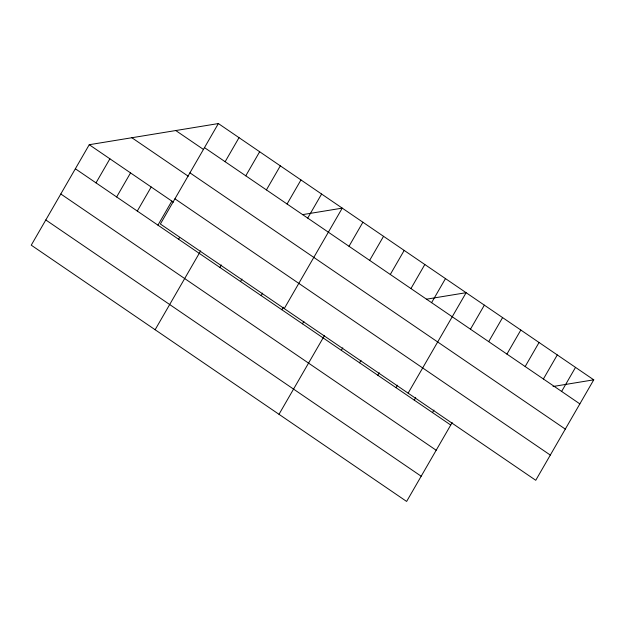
<?xml version="1.0" encoding="UTF-8"?>
<svg xmlns="http://www.w3.org/2000/svg" width="625" height="625" viewBox="0 0 625 625"><rect width="100%" height="100%" fill="white"/><g stroke="black" fill="none" stroke-linecap="round" stroke-linejoin="round"><path stroke-width="0.94" d="M218.375 123.562L160.375 224.023L535.75 480.289L593.75 379.828L218.375 123.562L89.25 144.711L31.25 245.172L406.625 501.438L452.172 422.547M96.008 182.867L109.898 158.805M116.648 196.961L130.539 172.898M137.297 211.055L151.188 187M157.945 225.148L171.836 201.094M178.586 239.242L179.547 237.586M225.133 161.719L239.023 137.656M155.125 329.742L200.672 250.852M245.773 175.812L259.664 151.75M219.883 267.43L221.312 264.945M266.422 189.906L280.312 165.852M240.523 281.523L241.961 279.039M287.07 204L300.961 179.945M261.172 295.625L262.609 293.133M307.711 218.094L321.602 194.039M281.812 309.719L283.25 307.227M284.25 308.594L342.25 208.133L302.477 214.648M302.461 323.812L303.898 321.32M349.008 246.281L362.898 222.227M279 414.305L324.547 335.414M369.648 260.375L383.539 236.32M341.336 350.352L342.773 347.867M390.297 274.477L404.188 250.414M359.57 362.797L361.008 360.312M410.945 288.57L424.828 264.508M377.805 375.25L379.242 372.758M431.586 302.664L445.477 278.602M396.039 387.695L397.477 385.203M408.125 393.156L466.125 292.695L426.352 299.211M414.273 400.141L415.703 397.648M470.469 329.203L484.352 305.148M432.5 412.586L433.938 410.102M488.695 341.648L502.586 317.594M506.93 354.094L520.82 330.039M525.164 366.547L539.055 342.484M543.398 378.992L557.281 354.938M561.625 391.438L575.516 367.383M553.031 386.5L593.75 379.828M204.484 147.625L579.859 403.883M175.766 130.547L203.555 149.516M189.93 172.836L565.305 429.102M131.859 137.734L188.242 176.219M174.93 198.812L550.305 455.078M89.25 144.711L173.422 202.172M75.359 168.773L450.734 425.031M60.805 193.984L436.18 450.25M45.805 219.961L421.18 476.227"/></g></svg>
